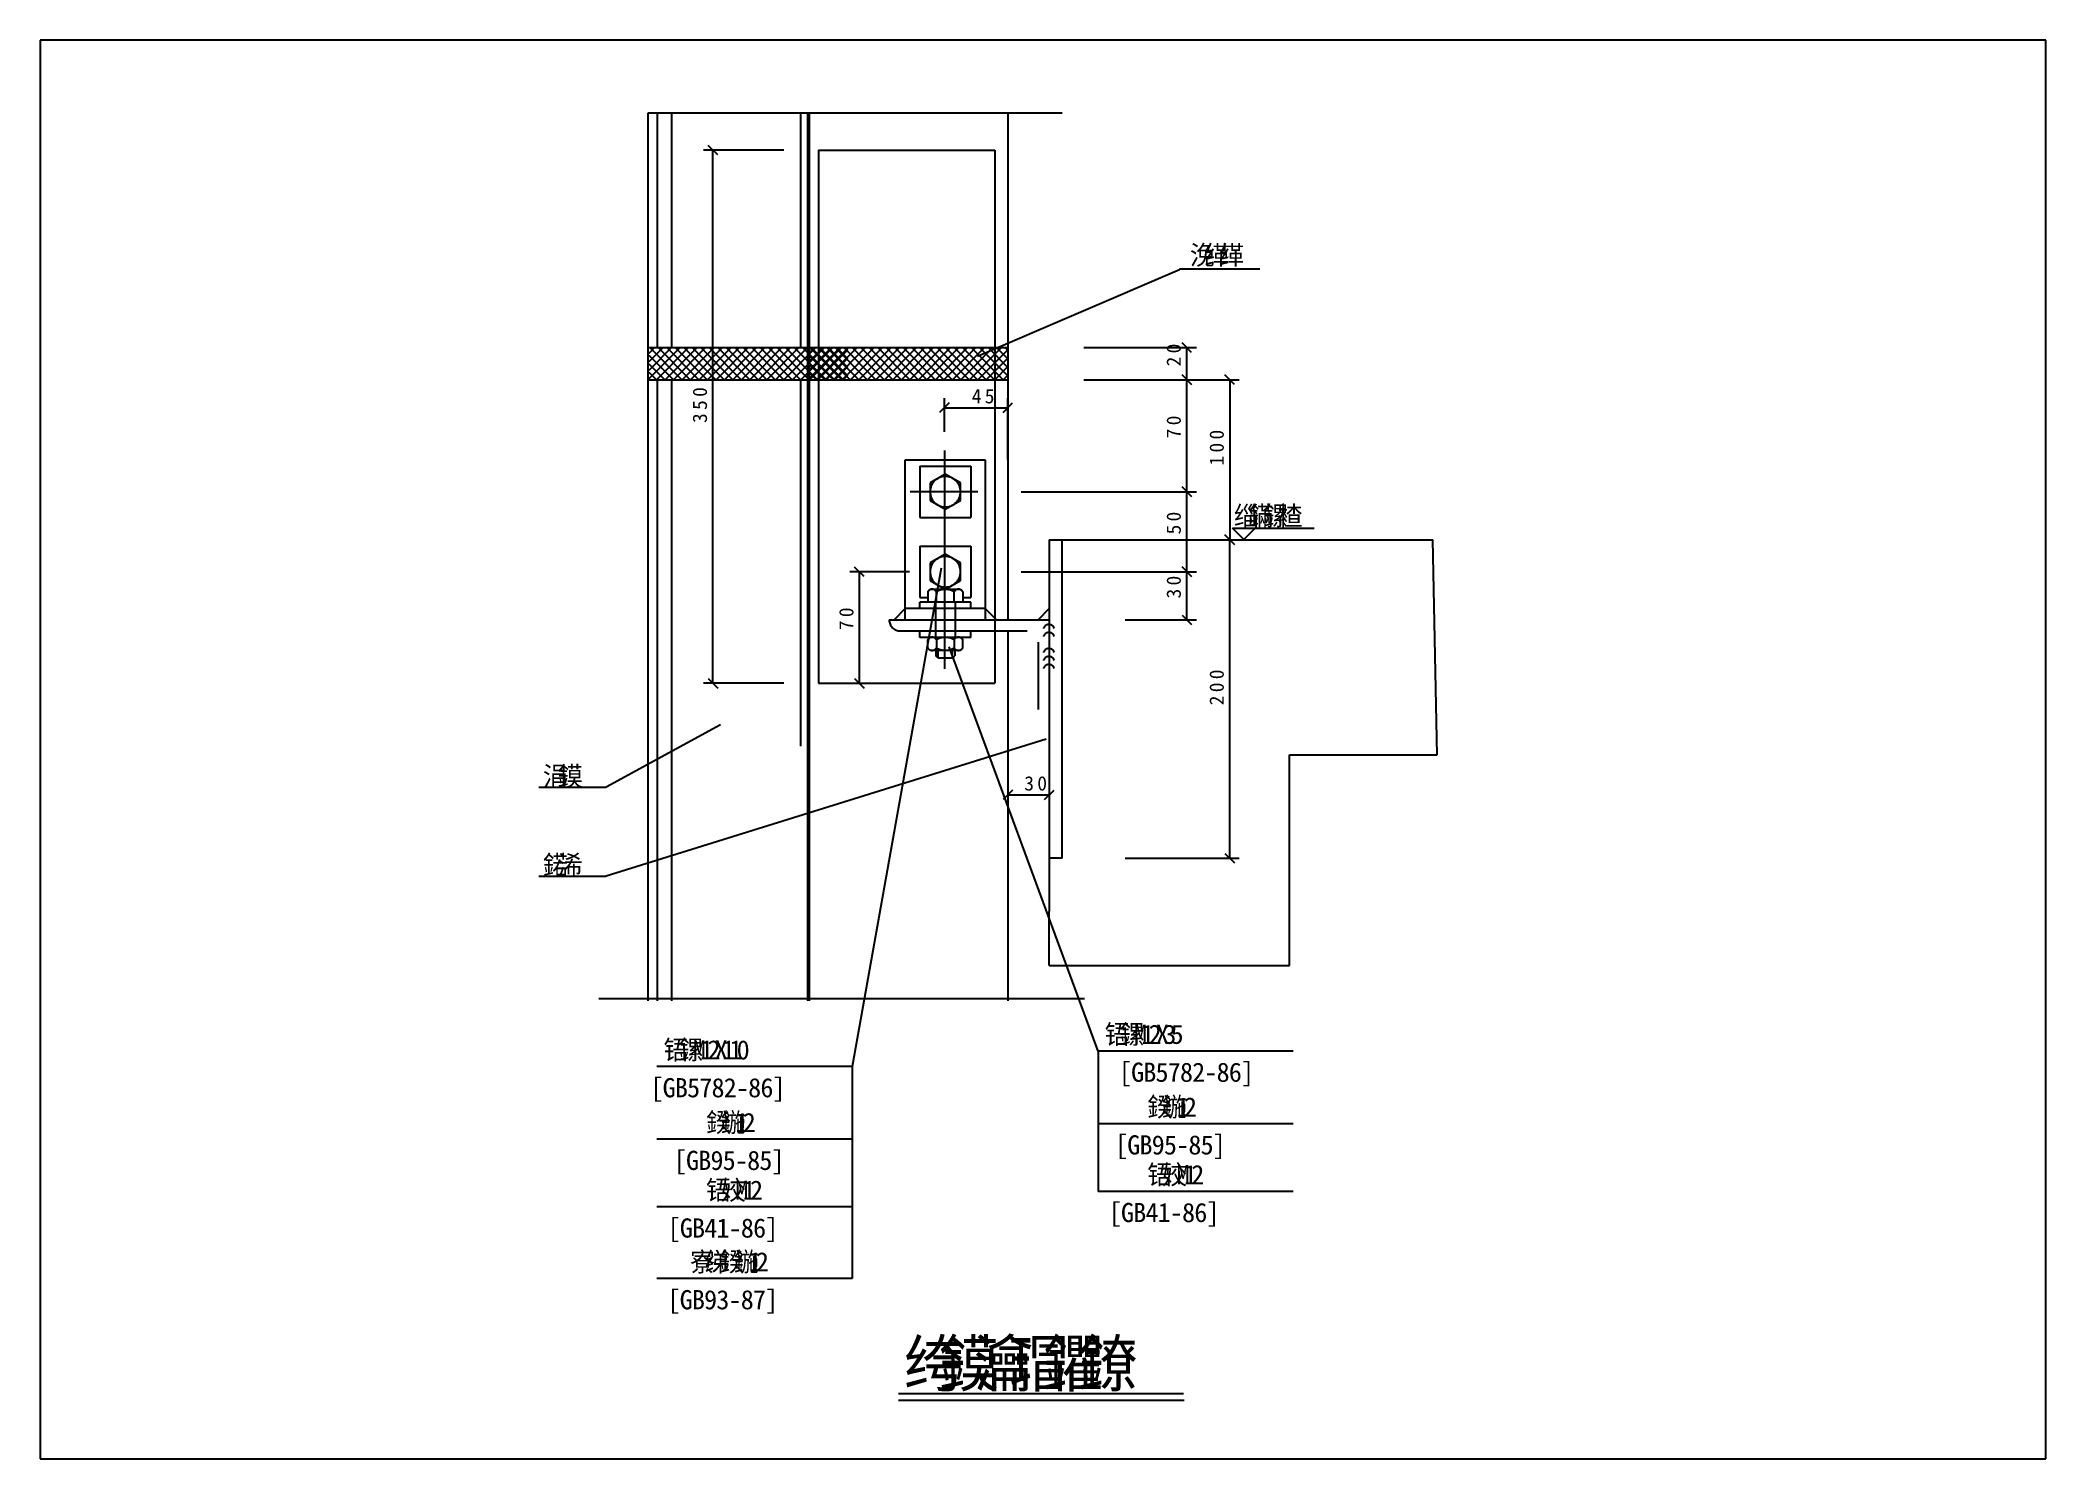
# Model space of a CAD drawing. Header units: metres. Extents: x 0 to 420, y 0 to 297.
import ezdxf

# ---------------------------------------------------------------- set-up
doc = ezdxf.new("R2010")
doc.units = ezdxf.units.M
doc.layers.add('3', color=7, linetype='Continuous')

msp = doc.modelspace()

# ---------------------------------------------------------------- linework, layer by layer
for p, q in [((420, 297), (0, 297)), ((0, 297), (0, 0)), ((420, 0), (420, 297)), ((127.22, 281.68), (127.22, 225.92)), ((214.02, 281.68), (127.22, 281.68)), ((129.23, 281.68), (129.23, 232.62)), ((132.24, 281.68), (132.24, 232.62)), ((159.25, 281.68), (159.25, 232.62)), ((160.72, 281.68), (160.72, 95.91)), ((161.05, 281.68), (161.05, 95.91)), ((202.64, 281.68), (202.64, 175.65)), ((155.73, 273.96), (138.89, 273.96)), ((141.89, 272.96), (139.89, 274.96)), ((140.89, 162.37), (140.89, 273.96)), ((162.99, 273.96), (162.99, 162.37)), ((162.99, 273.96), (199.88, 273.96)), ((199.88, 273.96), (199.88, 162.37)), ((196.26, 230.84), (238.61, 248.95)), ((255.43, 249.07), (238.56, 249.07)), ((127.22, 232.62), (202.64, 232.62)), ((127.55, 226.16), (134.01, 232.62)), ((127.55, 227.94), (132.23, 232.62)), ((127.55, 229.72), (130.46, 232.62)), ((127.55, 231.49), (128.68, 232.62)), ((134.37, 225.92), (127.67, 232.62)), ((129.09, 225.92), (135.79, 232.62)), ((136.15, 225.92), (129.45, 232.62)), ((130.86, 225.92), (137.57, 232.62)), ((137.93, 225.92), (131.23, 232.62)), ((132.64, 225.92), (139.34, 232.62)), ((139.71, 225.92), (133, 232.62)), ((134.42, 225.92), (141.12, 232.62)), ((141.48, 225.92), (134.78, 232.62)), ((136.19, 225.92), (142.9, 232.62)), ((143.26, 225.92), (136.56, 232.62)), ((137.97, 225.92), (144.67, 232.62)), ((145.04, 225.92), (138.33, 232.62)), ((139.75, 225.92), (146.45, 232.62)), ((146.81, 225.92), (140.11, 232.62)), ((141.53, 225.92), (148.23, 232.62)), ((148.59, 225.92), (141.89, 232.62)), ((143.3, 225.92), (150.01, 232.62)), ((150.37, 225.92), (143.67, 232.62)), ((145.08, 225.92), (151.78, 232.62)), ((152.15, 225.92), (145.44, 232.62)), ((146.86, 225.92), (153.56, 232.62)), ((153.92, 225.92), (147.22, 232.62)), ((148.64, 225.92), (155.34, 232.62)), ((155.7, 225.92), (149, 232.62)), ((150.41, 225.92), (157.11, 232.62)), ((157.48, 225.92), (150.78, 232.62)), ((152.19, 225.92), (158.89, 232.62)), ((159.25, 225.92), (152.55, 232.62)), ((153.97, 225.92), (160.67, 232.62)), ((161.03, 225.92), (154.33, 232.62)), ((155.74, 225.92), (162.45, 232.62)), ((162.81, 225.92), (156.11, 232.62)), ((157.52, 225.92), (164.22, 232.62)), ((164.59, 225.92), (157.88, 232.62)), ((159.3, 225.92), (166, 232.62)), ((166.36, 225.92), (159.66, 232.62)), ((161.05, 226.16), (167.51, 232.62)), ((161.05, 227.94), (165.74, 232.62)), ((161.05, 229.72), (163.96, 232.62)), ((161.05, 231.49), (162.18, 232.62)), ((161.08, 225.92), (167.78, 232.62)), ((167.88, 225.92), (161.17, 232.62)), ((168.14, 225.92), (161.44, 232.62)), ((162.59, 225.92), (169.29, 232.62)), ((162.85, 225.92), (169.14, 232.2)), ((169.65, 225.92), (162.95, 232.62)), ((169.14, 226.7), (163.22, 232.62)), ((164.36, 225.92), (171.07, 232.62)), ((171.43, 225.92), (164.73, 232.62)), ((169.14, 228.48), (164.99, 232.62)), ((166.14, 225.92), (172.84, 232.62)), ((173.21, 225.92), (166.5, 232.62)), ((169.14, 230.25), (166.77, 232.62)), ((167.92, 225.92), (174.62, 232.62)), ((174.98, 225.92), (168.28, 232.62)), ((169.14, 232.03), (168.55, 232.62)), ((169.7, 225.92), (176.4, 232.62)), ((176.76, 225.92), (170.06, 232.62)), ((171.47, 225.92), (178.18, 232.62)), ((178.54, 225.92), (171.84, 232.62)), ((173.25, 225.92), (179.95, 232.62)), ((180.32, 225.92), (173.61, 232.62)), ((175.03, 225.92), (181.73, 232.62)), ((182.09, 225.92), (175.39, 232.62)), ((176.81, 225.92), (183.51, 232.62)), ((183.87, 225.92), (177.17, 232.62)), ((178.58, 225.92), (185.28, 232.62)), ((185.65, 225.92), (178.95, 232.62)), ((180.36, 225.92), (187.06, 232.62)), ((187.42, 225.92), (180.72, 232.62)), ((182.14, 225.92), (188.84, 232.62)), ((189.2, 225.92), (182.5, 232.62)), ((183.91, 225.92), (190.62, 232.62)), ((190.98, 225.92), (184.28, 232.62)), ((185.69, 225.92), (192.39, 232.62)), ((192.76, 225.92), (186.05, 232.62)), ((187.47, 225.92), (194.17, 232.62)), ((194.53, 225.92), (187.83, 232.62)), ((189.25, 225.92), (195.95, 232.62)), ((196.31, 225.92), (189.61, 232.62)), ((191.02, 225.92), (197.73, 232.62)), ((198.09, 225.92), (191.39, 232.62)), ((192.8, 225.92), (199.5, 232.62)), ((199.87, 225.92), (193.16, 232.62)), ((194.58, 225.92), (201.28, 232.62)), ((201.64, 225.92), (194.94, 232.62)), ((196.35, 225.92), (202.64, 232.2)), ((202.64, 226.7), (196.72, 232.62)), ((202.64, 228.48), (198.49, 232.62)), ((202.64, 230.25), (200.27, 232.62)), ((202.64, 232.03), (202.05, 232.62)), ((218.53, 232.62), (242.11, 232.62)), ((241.11, 231.62), (239.11, 233.62)), ((240.11, 225.92), (240.11, 232.62)), ((132.6, 225.92), (127.55, 230.96)), ((130.82, 225.92), (127.55, 229.19)), ((129.04, 225.92), (127.55, 227.41)), ((166.1, 225.92), (161.05, 230.96)), ((164.32, 225.92), (161.05, 229.19)), ((162.54, 225.92), (161.05, 227.41)), ((164.63, 225.92), (169.14, 230.43)), ((166.41, 225.92), (169.14, 228.65)), ((168.18, 225.92), (169.14, 226.87)), ((198.13, 225.92), (202.64, 230.43)), ((199.91, 225.92), (202.64, 228.65)), ((201.69, 225.92), (202.64, 226.87)), ((239.11, 226.92), (241.11, 224.92)), ((241.11, 224.92), (239.11, 226.92)), ((250.11, 224.92), (248.11, 226.92)), ((127.22, 225.92), (202.64, 225.92)), ((127.22, 225.92), (127.22, 95.91)), ((129.23, 225.92), (129.23, 95.91)), ((132.24, 225.92), (132.24, 95.91)), ((159.25, 225.92), (159.25, 149.2)), ((218.53, 225.92), (251.11, 225.92)), ((218.53, 225.92), (242.11, 225.92)), ((218.53, 225.92), (242.11, 225.92)), ((240.11, 202.46), (240.11, 225.92)), ((249.11, 225.92), (249.11, 192.41)), ((190.36, 221.05), (188.36, 219.05)), ((189.36, 214.97), (189.36, 222.05)), ((189.36, 220.05), (202.64, 220.05)), ((201.64, 219.05), (203.64, 221.05)), ((202.64, 209.23), (202.64, 222.05)), ((189.36, 211.12), (189.36, 165.41)), ((181.16, 175.65), (181.16, 209.16)), ((181.16, 209.16), (197.92, 209.16)), ((184.18, 207.82), (184.18, 197.1)), ((184.18, 207.82), (194.9, 207.82)), ((189.54, 206.15), (186.35, 204.3)), ((192.73, 204.3), (189.54, 206.15)), ((194.9, 207.82), (194.9, 197.1)), ((197.92, 209.16), (197.92, 175.65)), ((182.16, 202.48), (196.34, 202.48)), ((186.35, 204.3), (186.35, 200.62)), ((192.73, 200.62), (192.73, 204.3)), ((205.43, 202.46), (242.11, 202.46)), ((205.43, 202.46), (242.11, 202.46)), ((239.11, 203.46), (241.11, 201.46)), ((241.11, 201.46), (239.11, 203.46)), ((240.11, 185.71), (240.11, 202.46)), ((186.35, 200.62), (189.54, 198.78)), ((189.54, 198.78), (192.73, 200.62)), ((184.18, 197.1), (194.9, 197.1)), ((248.11, 193.41), (250.11, 191.41)), ((250.11, 191.41), (248.11, 193.41)), ((249.67, 194.83), (266.76, 194.83)), ((252.04, 192.46), (249.67, 194.83)), ((252.04, 192.46), (254.41, 194.83)), ((184.18, 191.07), (184.18, 180.34)), ((184.18, 191.07), (194.9, 191.07)), ((189.54, 189.39), (186.35, 187.55)), ((192.73, 187.55), (189.54, 189.39)), ((194.9, 191.07), (194.9, 180.34)), ((211.32, 192.41), (211.32, 125.74)), ((211.32, 192.41), (291.61, 192.41)), ((214.02, 125.74), (214.02, 192.41)), ((227.21, 192.41), (251.11, 192.41)), ((242.43, 192.41), (251.11, 192.41)), ((249.11, 125.74), (249.11, 192.41)), ((292.52, 147.38), (291.61, 192.41)), ((182.05, 185.69), (169.56, 185.69)), ((188.65, 186.43), (170.01, 82.11)), ((172.56, 184.69), (170.56, 186.69)), ((171.56, 162.37), (171.56, 185.69)), ((186.35, 187.55), (186.35, 183.86)), ((192.73, 183.86), (192.73, 187.55)), ((205.43, 185.71), (242.11, 185.71)), ((205.43, 185.71), (242.11, 185.71)), ((239.11, 186.71), (241.11, 184.71)), ((241.11, 184.71), (239.11, 186.71)), ((240.11, 175.65), (240.11, 185.71)), ((185.85, 181.53), (186.35, 182.02)), ((185.85, 181.53), (185.85, 179.34)), ((186.35, 183.86), (189.54, 182.02)), ((192.73, 182.02), (186.35, 182.02)), ((187.7, 179.34), (187.7, 181.53)), ((189.54, 182.02), (192.73, 183.86)), ((191.38, 179.34), (191.38, 181.53)), ((193.22, 181.53), (192.73, 182.02)), ((193.22, 181.53), (193.22, 179.34)), ((181.16, 178), (178.81, 175.65)), ((179.77, 176.49), (179.77, 176.49)), ((180.19, 176.49), (180.19, 176.49)), ((180.4, 176.9), (180.4, 176.9)), ((180.61, 177.32), (180.61, 177.32)), ((180.61, 176.49), (180.61, 176.49)), ((180.81, 176.9), (180.81, 176.9)), ((181.02, 177.32), (181.02, 177.32)), ((181.02, 176.49), (181.02, 176.49)), ((197.92, 178), (181.16, 178)), ((184.18, 180.34), (185.85, 180.34)), ((194.9, 179.34), (184.18, 179.34)), ((184.18, 178), (184.18, 179.34)), ((187.5, 179.34), (187.5, 171.97)), ((191.58, 179.34), (191.58, 171.97)), ((193.22, 180.34), (194.9, 180.34)), ((194.9, 178), (194.9, 179.34)), ((197.92, 178), (200.27, 175.65)), ((198.05, 177.32), (198.05, 177.32)), ((198.05, 176.49), (198.05, 176.49)), ((198.26, 176.9), (198.26, 176.9)), ((198.47, 177.32), (198.47, 177.32)), ((198.47, 176.49), (198.47, 176.49)), ((198.68, 176.9), (198.68, 176.9)), ((198.89, 176.49), (198.89, 176.49)), ((199.31, 176.49), (199.31, 176.49)), ((211.32, 178), (208.97, 175.65)), ((209.93, 176.49), (209.93, 176.49)), ((210.35, 176.49), (210.35, 176.49)), ((210.56, 176.9), (210.56, 176.9)), ((210.77, 177.32), (210.77, 177.32)), ((210.77, 176.49), (210.77, 176.49)), ((210.98, 176.9), (210.98, 176.9)), ((211.19, 177.32), (211.19, 177.32)), ((211.19, 176.49), (211.19, 176.49)), ((239.11, 176.65), (241.11, 174.65)), ((177.81, 175.65), (211.32, 175.65)), ((179.56, 176.07), (179.56, 176.07)), ((179.98, 176.07), (179.98, 176.07)), ((180.12, 173.31), (206.66, 173.31)), ((180.4, 176.07), (180.4, 176.07)), ((180.81, 176.07), (180.81, 176.07)), ((184.18, 171.97), (184.18, 173.31)), ((194.9, 171.97), (194.9, 173.31)), ((198.26, 176.07), (198.26, 176.07)), ((198.68, 176.07), (198.68, 176.07)), ((199.1, 176.07), (199.1, 176.07)), ((199.52, 176.07), (199.52, 176.07)), ((202.64, 173.31), (202.64, 95.91)), ((209.72, 176.07), (209.72, 176.07)), ((210.14, 176.07), (210.14, 176.07)), ((210.56, 176.07), (210.56, 176.07)), ((210.98, 176.07), (210.98, 176.07)), ((227.21, 175.65), (242.11, 175.65)), ((194.9, 171.97), (184.18, 171.97)), ((185.85, 171.47), (186.35, 171.97)), ((185.85, 169.78), (185.85, 171.47)), ((186.35, 169.29), (192.73, 169.29)), ((187.54, 169.29), (187.54, 168.11)), ((188.04, 167.61), (187.54, 168.11)), ((187.7, 171.47), (187.7, 169.78)), ((188.04, 167.61), (188.04, 169.29)), ((221.55, 85.36), (190.34, 170.02)), ((191.06, 167.61), (191.06, 169.29)), ((191.06, 167.61), (191.56, 168.11)), ((191.38, 171.47), (191.38, 169.78)), ((191.56, 169.29), (191.56, 168.11)), ((192.73, 171.97), (193.22, 171.47)), ((193.22, 169.78), (192.73, 169.29)), ((193.22, 169.78), (193.22, 171.47)), ((208.97, 170.99), (208.97, 156.85)), ((191.06, 167.61), (188.04, 167.61)), ((155.73, 162.37), (138.89, 162.37)), ((139.89, 163.37), (141.89, 161.37)), ((162.99, 162.37), (199.88, 162.37)), ((162.99, 162.37), (173.56, 162.37)), ((170.56, 163.37), (172.56, 161.37)), ((142.47, 153.64), (118.54, 140.59)), ((210.66, 150.66), (118.54, 122)), ((261.59, 103.26), (261.59, 147.38)), ((261.59, 147.38), (292.52, 147.38)), ((202.64, 143.61), (202.64, 137)), ((211.32, 143.8), (211.32, 137)), ((104.42, 140.59), (118.54, 140.59)), ((203.64, 140), (201.64, 138)), ((202.64, 139), (211.32, 139)), ((210.32, 138), (212.32, 140)), ((248.11, 126.74), (250.11, 124.74)), ((104.42, 122), (118.54, 122)), ((211.32, 103.26), (211.37, 125.98)), ((214.02, 125.74), (211.32, 125.74)), ((227.21, 125.74), (251.11, 125.74)), ((211.32, 103.26), (261.59, 103.26)), ((262.4, 85.36), (221.55, 85.36)), ((221.55, 85.36), (221.55, 55.98)), ((170.01, 82.11), (129.16, 82.11)), ((170.01, 82.11), (170.01, 37.73)), ((262.4, 70.14), (221.55, 70.14)), ((170.01, 66.9), (129.16, 66.9)), ((262.4, 55.98), (221.55, 55.98)), ((170.01, 52.74), (129.16, 52.74)), ((170.01, 37.73), (129.14, 37.73)), ((179.75, 13.7), (239.39, 13.7)), ((179.74, 12.27), (239.55, 12.27)), ((0, 0), (420, 0))]:
    msp.add_line(p, q)
for points in [[(192.73, 202.46), (192.72, 202.77), (192.67, 203.08), (192.59, 203.39), (192.49, 203.68), (192.35, 203.97), (192.19, 204.24), (192.01, 204.49), (191.8, 204.72), (191.56, 204.93), (191.31, 205.12), (191.04, 205.28), (190.76, 205.41), (190.47, 205.52), (190.16, 205.59), (189.85, 205.64), (189.54, 205.65), (189.23, 205.64), (188.92, 205.59), (188.61, 205.52), (188.32, 205.41), (188.03, 205.28), (187.76, 205.12), (187.51, 204.93), (187.28, 204.72), (187.07, 204.49), (186.88, 204.24), (186.72, 203.97), (186.59, 203.68), (186.48, 203.39), (186.41, 203.08), (186.36, 202.77), (186.35, 202.46), (186.36, 202.15), (186.41, 201.84), (186.48, 201.54), (186.59, 201.24), (186.72, 200.96), (186.88, 200.69), (187.07, 200.44), (187.28, 200.2), (187.51, 199.99), (187.76, 199.81), (188.03, 199.65), (188.32, 199.51), (188.61, 199.41), (188.92, 199.33), (189.23, 199.28), (189.54, 199.27), (189.85, 199.28), (190.16, 199.33), (190.47, 199.41), (190.76, 199.51), (191.04, 199.65), (191.31, 199.81), (191.56, 199.99), (191.8, 200.2), (192.01, 200.44), (192.19, 200.69), (192.35, 200.96), (192.49, 201.24), (192.59, 201.54), (192.67, 201.84), (192.72, 202.15), (192.73, 202.46)], [(192.73, 185.71), (192.72, 186.02), (192.67, 186.33), (192.59, 186.63), (192.49, 186.93), (192.35, 187.21), (192.19, 187.48), (192.01, 187.73), (191.8, 187.96), (191.56, 188.17), (191.31, 188.36), (191.04, 188.52), (190.76, 188.66), (190.47, 188.76), (190.16, 188.84), (189.85, 188.88), (189.54, 188.9), (189.23, 188.88), (188.92, 188.84), (188.61, 188.76), (188.32, 188.66), (188.03, 188.52), (187.76, 188.36), (187.51, 188.17), (187.28, 187.96), (187.07, 187.73), (186.88, 187.48), (186.72, 187.21), (186.59, 186.93), (186.48, 186.63), (186.41, 186.33), (186.36, 186.02), (186.35, 185.71), (186.36, 185.39), (186.41, 185.08), (186.48, 184.78), (186.59, 184.48), (186.72, 184.2), (186.88, 183.93), (187.07, 183.68), (187.28, 183.45), (187.51, 183.24), (187.76, 183.05), (188.03, 182.89), (188.32, 182.76), (188.61, 182.65), (188.92, 182.58), (189.23, 182.53), (189.54, 182.51), (189.85, 182.53), (190.16, 182.58), (190.47, 182.65), (190.76, 182.76), (191.04, 182.89), (191.31, 183.05), (191.56, 183.24), (191.8, 183.45), (192.01, 183.68), (192.19, 183.93), (192.35, 184.2), (192.49, 184.48), (192.59, 184.78), (192.67, 185.08), (192.72, 185.39), (192.73, 185.71)], [(187.7, 181.53), (187.65, 181.59), (187.59, 181.67), (187.52, 181.75), (187.45, 181.82), (187.36, 181.88), (187.27, 181.94), (187.18, 181.98), (187.08, 182.02), (186.98, 182.04), (186.88, 182.06), (186.77, 182.06), (186.67, 182.06), (186.57, 182.04), (186.47, 182.02), (186.37, 181.98), (186.27, 181.94), (186.18, 181.88), (186.1, 181.82), (186.02, 181.75), (185.95, 181.67), (185.89, 181.59), (185.85, 181.53)], [(191.38, 181.53), (191.28, 181.58), (190.95, 181.74), (190.61, 181.86), (190.26, 181.95), (189.9, 182), (189.54, 182.02), (189.18, 182), (188.82, 181.95), (188.47, 181.86), (188.13, 181.74), (187.8, 181.58), (187.7, 181.53)], [(193.22, 181.53), (193.18, 181.59), (193.12, 181.67), (193.05, 181.75), (192.98, 181.82), (192.89, 181.88), (192.8, 181.94), (192.71, 181.98), (192.61, 182.02), (192.51, 182.04), (192.41, 182.06), (192.3, 182.06), (192.2, 182.06), (192.1, 182.04), (192, 182.02), (191.9, 181.98), (191.8, 181.94), (191.71, 181.88), (191.63, 181.82), (191.55, 181.75), (191.48, 181.67), (191.42, 181.59), (191.38, 181.53)], [(177.81, 175.62), (177.82, 175.39), (177.85, 175.17), (177.91, 174.95), (177.99, 174.73), (178.08, 174.53), (178.2, 174.33), (178.33, 174.15), (178.49, 173.98), (178.65, 173.83), (178.84, 173.7), (179.03, 173.58), (179.24, 173.48), (179.45, 173.41), (179.67, 173.35), (179.9, 173.32), (180.12, 173.31)], [(212.39, 173.83), (212.35, 173.93), (212.3, 174.04), (212.24, 174.14), (212.17, 174.23), (212.09, 174.32), (212, 174.4), (211.91, 174.47), (211.81, 174.53), (211.7, 174.58), (211.59, 174.62), (211.48, 174.65), (211.36, 174.67), (211.24, 174.67), (211.12, 174.67), (211.01, 174.65), (210.89, 174.62), (210.78, 174.58), (210.67, 174.53), (210.57, 174.47), (210.48, 174.4), (210.39, 174.32), (210.31, 174.23), (210.24, 174.14), (210.18, 174.04), (210.13, 173.93), (210.09, 173.83)], [(212.39, 172.15), (212.35, 172.26), (212.3, 172.36), (212.24, 172.46), (212.17, 172.56), (212.09, 172.65), (212, 172.72), (211.91, 172.8), (211.81, 172.86), (211.7, 172.91), (211.59, 172.95), (211.48, 172.97), (211.36, 172.99), (211.24, 173), (211.12, 172.99), (211.01, 172.97), (210.89, 172.95), (210.78, 172.91), (210.67, 172.86), (210.57, 172.8), (210.48, 172.72), (210.39, 172.65), (210.31, 172.56), (210.24, 172.46), (210.18, 172.36), (210.13, 172.26), (210.09, 172.15)], [(187.7, 171.47), (187.65, 171.54), (187.59, 171.62), (187.52, 171.7), (187.45, 171.77), (187.36, 171.83), (187.27, 171.88), (187.18, 171.93), (187.08, 171.96), (186.98, 171.99), (186.88, 172), (186.77, 172.01), (186.67, 172), (186.57, 171.99), (186.47, 171.96), (186.37, 171.93), (186.27, 171.88), (186.18, 171.83), (186.1, 171.77), (186.02, 171.7), (185.95, 171.62), (185.89, 171.54), (185.85, 171.47)], [(185.85, 169.78), (185.89, 169.71), (185.95, 169.63), (186.02, 169.55), (186.1, 169.48), (186.18, 169.42), (186.27, 169.37), (186.37, 169.32), (186.47, 169.29), (186.57, 169.26), (186.67, 169.25), (186.77, 169.24), (186.88, 169.25), (186.98, 169.26), (187.08, 169.29), (187.18, 169.32), (187.27, 169.37), (187.36, 169.42), (187.45, 169.48), (187.52, 169.55), (187.59, 169.63), (187.65, 169.71), (187.7, 169.78)], [(191.38, 171.47), (191.28, 171.53), (190.95, 171.69), (190.61, 171.81), (190.26, 171.9), (189.9, 171.95), (189.54, 171.97), (189.18, 171.95), (188.82, 171.9), (188.47, 171.81), (188.13, 171.69), (187.8, 171.53), (187.7, 171.47)], [(187.7, 169.78), (187.8, 169.72), (188.13, 169.57), (188.47, 169.44), (188.82, 169.36), (189.18, 169.3), (189.54, 169.29), (189.9, 169.3), (190.26, 169.36), (190.61, 169.44), (190.95, 169.57), (191.28, 169.72), (191.38, 169.78)], [(193.22, 171.47), (193.18, 171.54), (193.12, 171.62), (193.05, 171.7), (192.98, 171.77), (192.89, 171.83), (192.8, 171.88), (192.71, 171.93), (192.61, 171.96), (192.51, 171.99), (192.41, 172), (192.3, 172.01), (192.2, 172), (192.1, 171.99), (192, 171.96), (191.9, 171.93), (191.8, 171.88), (191.71, 171.83), (191.63, 171.77), (191.55, 171.7), (191.48, 171.62), (191.42, 171.54), (191.38, 171.47)], [(191.38, 169.78), (191.42, 169.71), (191.48, 169.63), (191.55, 169.55), (191.63, 169.48), (191.71, 169.42), (191.8, 169.37), (191.9, 169.32), (192, 169.29), (192.1, 169.26), (192.2, 169.25), (192.3, 169.24), (192.41, 169.25), (192.51, 169.26), (192.61, 169.29), (192.71, 169.32), (192.8, 169.37), (192.89, 169.42), (192.98, 169.48), (193.05, 169.55), (193.12, 169.63), (193.18, 169.71), (193.22, 169.78)], [(212.39, 168.8), (212.35, 168.9), (212.3, 169.01), (212.24, 169.11), (212.17, 169.21), (212.09, 169.29), (212, 169.37), (211.91, 169.44), (211.81, 169.5), (211.7, 169.56), (211.59, 169.6), (211.48, 169.62), (211.36, 169.64), (211.24, 169.65), (211.12, 169.64), (211.01, 169.62), (210.89, 169.6), (210.78, 169.56), (210.67, 169.5), (210.57, 169.44), (210.48, 169.37), (210.39, 169.29), (210.31, 169.21), (210.24, 169.11), (210.18, 169.01), (210.13, 168.9), (210.09, 168.8)], [(212.39, 167.12), (212.35, 167.23), (212.3, 167.34), (212.24, 167.44), (212.17, 167.53), (212.09, 167.62), (212, 167.7), (211.91, 167.77), (211.81, 167.83), (211.7, 167.88), (211.59, 167.92), (211.48, 167.95), (211.36, 167.97), (211.24, 167.97), (211.12, 167.97), (211.01, 167.95), (210.89, 167.92), (210.78, 167.88), (210.67, 167.83), (210.57, 167.77), (210.48, 167.7), (210.39, 167.62), (210.31, 167.53), (210.24, 167.44), (210.18, 167.34), (210.13, 167.23), (210.09, 167.12)], [(212.39, 165.45), (212.35, 165.55), (212.3, 165.66), (212.24, 165.76), (212.17, 165.86), (212.09, 165.94), (212, 166.02), (211.91, 166.09), (211.81, 166.15), (211.7, 166.2), (211.59, 166.24), (211.48, 166.27), (211.36, 166.29), (211.24, 166.3), (211.12, 166.29), (211.01, 166.27), (210.89, 166.24), (210.78, 166.2), (210.67, 166.15), (210.57, 166.09), (210.48, 166.02), (210.39, 165.94), (210.31, 165.86), (210.24, 165.76), (210.18, 165.66), (210.13, 165.55), (210.09, 165.45)]]:
    msp.add_lwpolyline(points)
at = {"layer": '3'}
msp.add_line((117.01, 96.36), (218.71, 96.36), dxfattribs=at)

# ---------------------------------------------------------------- texts
for s, height, p in [('浼', 4.02, (240.74, 249.99)), ('缂', 4.02, (243.8, 249.99)), ('缂', 4.02, (246.86, 249.99)), ('4', 3, (195.08, 220.96)), ('5', 3, (197.8, 220.96)), ('缁', 4.02, (249.96, 195.43)), ('鏋', 4.02, (253.02, 195.43)), ('鏍', 4.02, (256.08, 195.43)), ('楂', 4.02, (259.14, 195.43)), ('涓', 4.02, (105.29, 140.9)), ('鏌', 4.02, (108.35, 140.9)), ('3', 3, (206.07, 139.91)), ('0', 3, (208.8, 139.91)), ('鍩', 4.02, (105.29, 122.31)), ('浠', 4.02, (108.35, 122.31)), ('铻', 4.02, (130.55, 83.62)), ('鏍', 4.02, (133.61, 83.62)), ('铻', 4.02, (222.94, 86.87)), ('鏍', 4.02, (226, 86.87)), ('M', 4.02, (229.06, 86.87)), ('1', 4.02, (230.59, 86.87)), ('2', 4.02, (232.12, 86.87)), ('X', 4.02, (233.65, 86.87)), ('3', 4.02, (235.18, 86.87)), ('5', 4.02, (236.71, 86.87)), ('M', 4.02, (136.67, 83.62)), ('1', 4.02, (138.2, 83.62)), ('2', 4.02, (139.73, 83.62)), ('X', 4.02, (141.26, 83.62)), ('1', 4.02, (142.79, 83.62)), ('1', 4.02, (144.32, 83.62)), ('0', 4.02, (145.85, 83.62)), ('[', 4.02, (127.79, 75.69)), (']', 4.02, (153.38, 75.69)), ('[', 4.02, (225.88, 78.93)), ('G', 4.02, (228.44, 78.93)), ('B', 4.02, (231, 78.93)), ('5', 4.02, (233.56, 78.93)), ('7', 4.02, (236.12, 78.93)), ('8', 4.02, (238.68, 78.93)), ('2', 4.02, (241.23, 78.93)), ('-', 4.02, (243.79, 78.93)), ('8', 4.02, (246.35, 78.93)), ('6', 4.02, (248.91, 78.93)), (']', 4.02, (251.47, 78.93)), ('G', 4.02, (130.35, 75.69)), ('B', 4.02, (132.91, 75.69)), ('5', 4.02, (135.47, 75.69)), ('7', 4.02, (138.03, 75.69)), ('8', 4.02, (140.59, 75.69)), ('2', 4.02, (143.14, 75.69)), ('-', 4.02, (145.7, 75.69)), ('8', 4.02, (148.26, 75.69)), ('6', 4.02, (150.82, 75.69)), ('鍨', 4.02, (231.86, 71.66)), ('鍦', 4.02, (234.92, 71.66)), ('2', 4.02, (239.51, 71.66)), ('鍨', 4.02, (139.47, 68.41)), ('鍦', 4.02, (142.53, 68.41)), ('1', 4.02, (145.59, 68.41)), ('2', 4.02, (147.12, 68.41)), ('1', 4.02, (237.98, 71.66)), ('[', 4.02, (225.08, 63.72)), ('G', 4.02, (227.64, 63.72)), ('B', 4.02, (230.2, 63.72)), ('9', 4.02, (232.76, 63.72)), ('5', 4.02, (235.32, 63.72)), ('8', 4.02, (240.44, 63.72)), ('5', 4.02, (243, 63.72)), (']', 4.02, (245.55, 63.72)), ('[', 4.02, (132.69, 60.48)), ('G', 4.02, (135.25, 60.48)), ('B', 4.02, (137.81, 60.48)), ('9', 4.02, (140.37, 60.48)), ('5', 4.02, (142.93, 60.48)), ('8', 4.02, (148.05, 60.48)), ('5', 4.02, (150.6, 60.48)), (']', 4.02, (153.16, 60.48)), ('-', 4.02, (237.88, 63.72)), ('铻', 4.02, (139.47, 54.25)), ('姣', 4.02, (142.53, 54.25)), ('-', 4.02, (145.49, 60.48)), ('铻', 4.02, (231.86, 57.49)), ('姣', 4.02, (234.92, 57.49)), ('M', 4.02, (237.98, 57.49)), ('1', 4.02, (239.51, 57.49)), ('2', 4.02, (241.04, 57.49)), ('M', 4.02, (145.59, 54.25)), ('1', 4.02, (147.12, 54.25)), ('2', 4.02, (148.65, 54.25)), ('[', 4.02, (131.38, 46.32)), ('G', 4.02, (133.94, 46.32)), (']', 4.02, (151.85, 46.32)), ('[', 4.02, (223.77, 49.56)), ('G', 4.02, (226.33, 49.56)), ('B', 4.02, (228.89, 49.56)), ('4', 4.02, (231.45, 49.56)), ('1', 4.02, (234.01, 49.56)), ('-', 4.02, (236.56, 49.56)), ('8', 4.02, (239.12, 49.56)), ('6', 4.02, (241.68, 49.56)), (']', 4.02, (244.24, 49.56)), ('B', 4.02, (136.5, 46.32)), ('4', 4.02, (139.06, 46.32)), ('1', 4.02, (141.61, 46.32)), ('-', 4.02, (144.17, 46.32)), ('8', 4.02, (146.73, 46.32)), ('6', 4.02, (149.29, 46.32)), ('寮', 4.02, (136.1, 39.24)), ('绨', 4.02, (139.16, 39.24)), ('鍨', 4.02, (142.22, 39.24)), ('鍦', 4.02, (145.28, 39.24)), ('1', 4.02, (148.34, 39.24)), ('2', 4.02, (149.87, 39.24)), ('[', 4.02, (131.36, 31.31)), ('G', 4.02, (133.92, 31.31)), ('B', 4.02, (136.48, 31.31)), ('9', 4.02, (139.03, 31.31)), ('3', 4.02, (141.59, 31.31)), ('8', 4.02, (146.71, 31.31)), ('7', 4.02, (149.27, 31.31)), (']', 4.02, (151.83, 31.31)), ('-', 4.02, (144.15, 31.31)), ('绔', 9.61, (180.88, 15.15)), ('鏌', 9.61, (188.19, 15.15)), ('瀹', 9.61, (195.5, 15.15)), ('瑁', 9.61, (202.82, 15.15)), ('鑺', 9.61, (210.13, 15.15)), ('鐐', 9.61, (217.44, 15.15))]:
    msp.add_text(s, height=height).set_placement(p)
for s, p in [('0', (238.86, 231.42)), ('2', (238.86, 228.69)), ('0', (139.64, 222.31)), ('3', (139.64, 216.85)), ('5', (139.64, 219.58)), ('0', (238.86, 216.36)), ('7', (238.86, 213.63)), ('0', (247.86, 213.39)), ('0', (247.86, 210.66)), ('1', (247.86, 207.93)), ('0', (238.86, 196.24)), ('5', (238.86, 193.52)), ('0', (238.86, 182.84)), ('3', (238.86, 180.11)), ('0', (170.31, 176.2)), ('7', (170.31, 173.47)), ('0', (247.86, 163.2)), ('0', (247.86, 160.48)), ('2', (247.86, 157.75))]:
    msp.add_text(s, height=3, rotation=90).set_placement(p)

doc.saveas('drawing.dxf')
